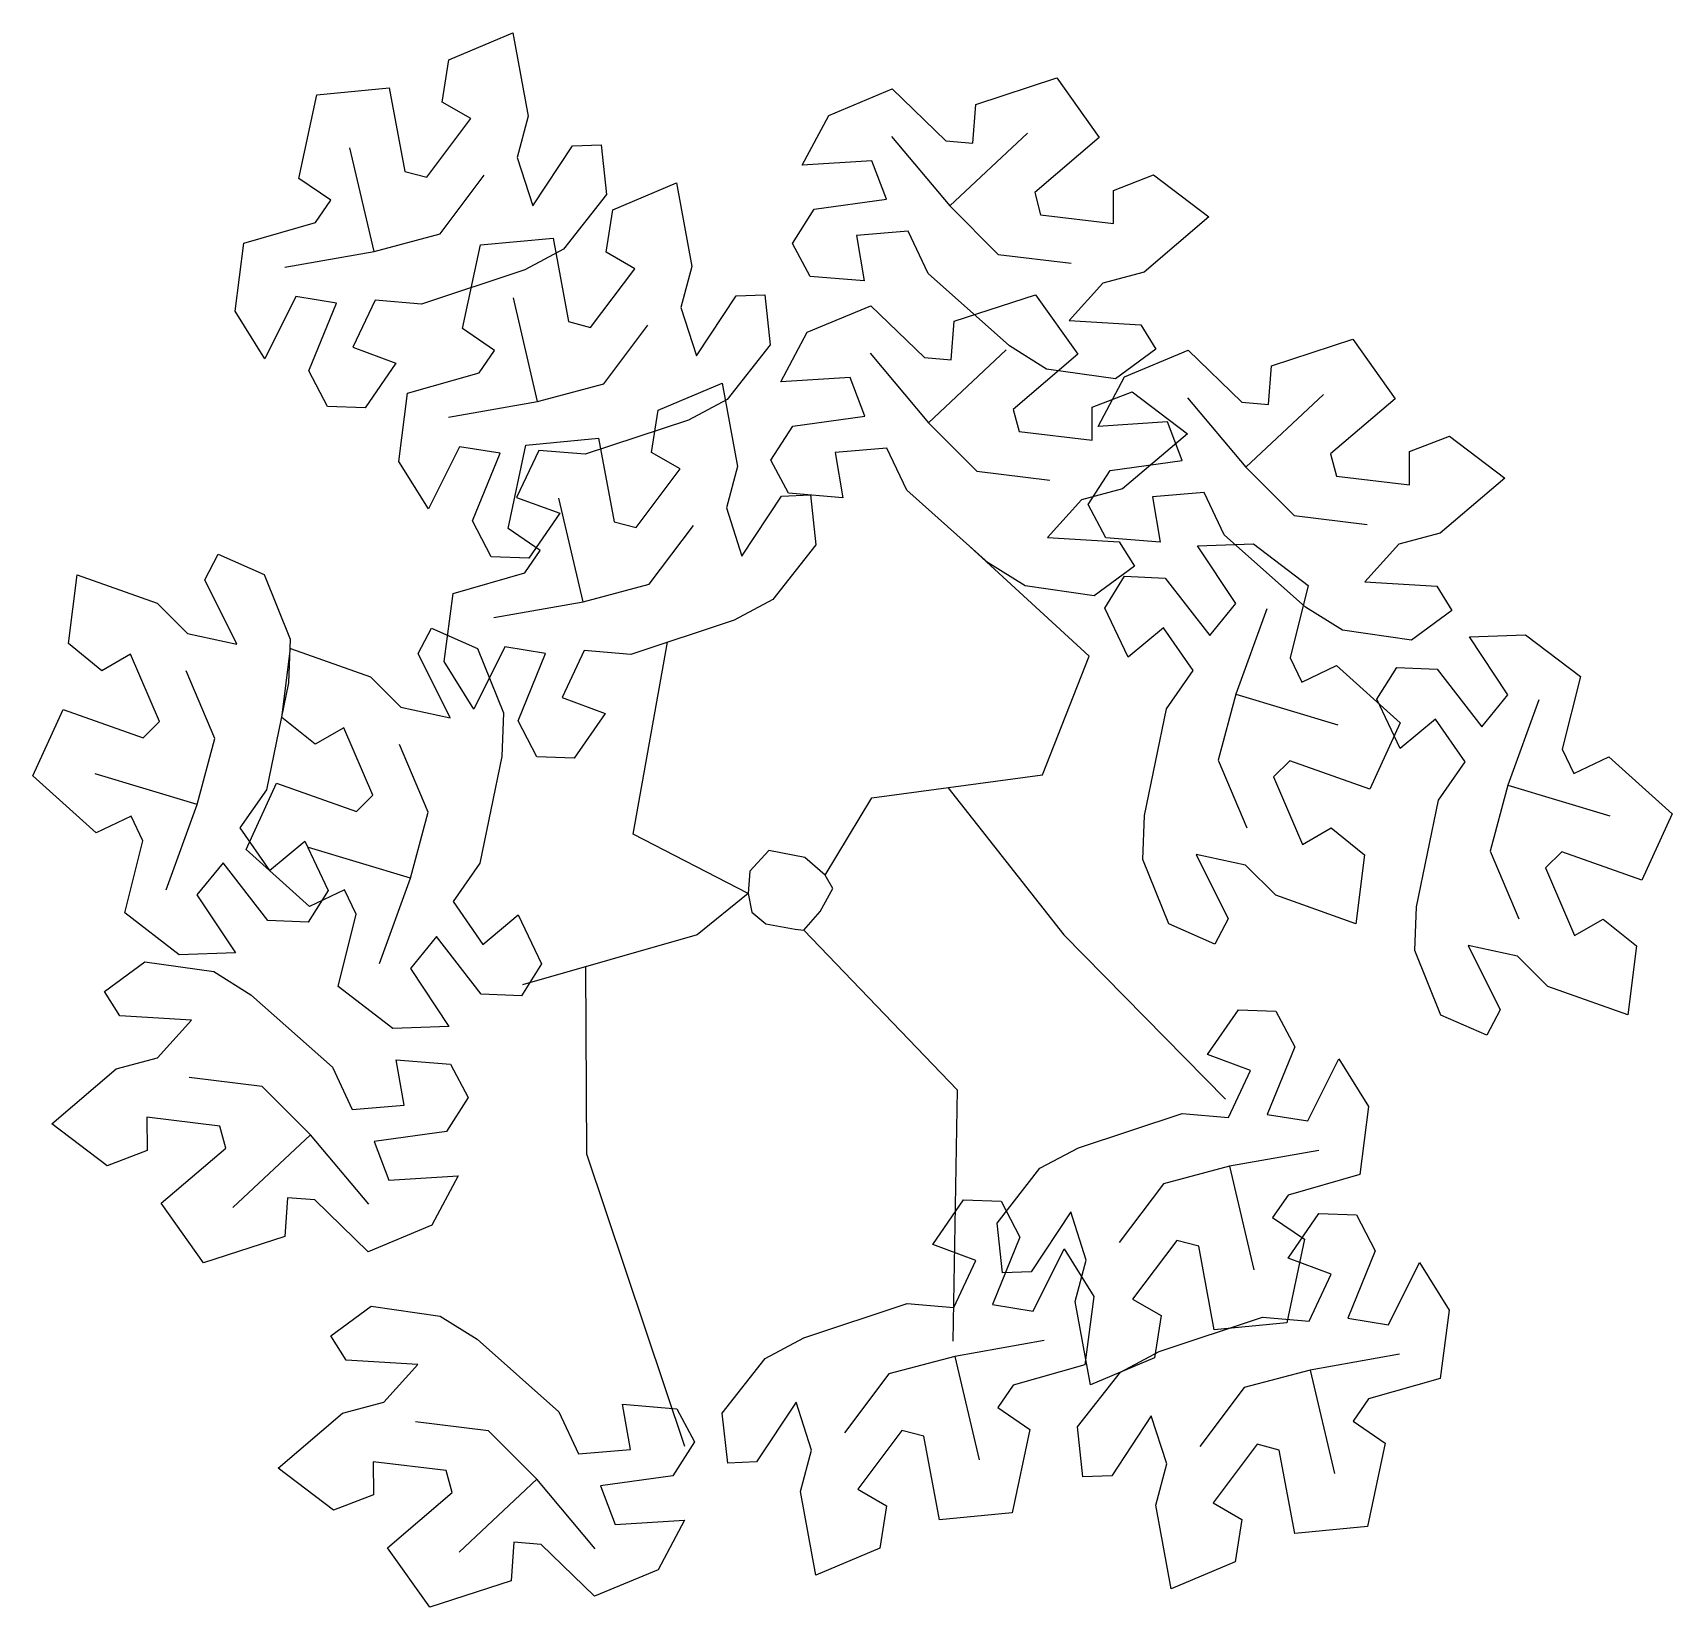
# Model space of a CAD drawing. Extents: x 369.78 to 371.11, y 87.15 to 88.42.
import ezdxf

# ---------------------------------------------------------------- set-up
doc = ezdxf.new("R2010")
doc.units = 0
doc.header["$LTSCALE"] = 0.5
doc.layers.get('0').update_dxf_attribs({"linetype": 'CONTINUOUS'})

msp = doc.modelspace()

# ---------------------------------------------------------------- linework, layer by layer
for p, q in [((370.1203, 88.4002), (370.1721, 88.422)), ((370.1721, 88.422), (370.1845, 88.3544)), ((370.1149, 88.3659), (370.1203, 88.4002)), ((370.5467, 88.364), (370.6124, 88.3854)), ((370.6124, 88.3854), (370.6467, 88.3372)), ((369.9988, 88.3041), (370.0132, 88.3718)), ((370.0132, 88.3718), (370.072, 88.3774)), ((370.072, 88.3774), (370.0846, 88.3098)), ((370.4277, 88.3551), (370.4791, 88.3765)), ((370.4791, 88.3765), (370.5224, 88.3345)), ((370.1381, 88.3525), (370.1149, 88.3659)), ((370.5443, 88.3327), (370.5467, 88.364)), ((370.5467, 88.364), (370.5467, 88.364)), ((370.1024, 88.305), (370.1381, 88.3525)), ((370.1845, 88.3544), (370.1756, 88.321)), ((370.4063, 88.3149), (370.4277, 88.3551)), ((370.1881, 88.282), (370.2202, 88.3305)), ((370.2202, 88.3305), (370.2434, 88.3314)), ((370.2434, 88.3314), (370.2479, 88.291)), ((370.4786, 88.3381), (370.5258, 88.2818)), ((370.5224, 88.3345), (370.5443, 88.3327)), ((370.5258, 88.2818), (370.5886, 88.3407)), ((370.6467, 88.3372), (370.5944, 88.2926)), ((370.0596, 88.245), (370.04, 88.3288)), ((370.1756, 88.321), (370.1881, 88.282)), ((370.4625, 88.3184), (370.4063, 88.3149)), ((370.4744, 88.2872), (370.4625, 88.3184)), ((370.0247, 88.2864), (369.9988, 88.3041)), ((369.9988, 88.3041), (369.9988, 88.3041)), ((370.0846, 88.3098), (370.1024, 88.305)), ((370.1131, 88.2592), (370.1488, 88.3068)), ((370.6582, 88.2944), (370.6906, 88.3069)), ((370.6906, 88.3069), (370.7353, 88.2729)), ((370.2479, 88.291), (370.2131, 88.2467)), ((370.2528, 88.2786), (370.3045, 88.3004)), ((370.3045, 88.3004), (370.317, 88.2328)), ((370.5944, 88.2926), (370.5992, 88.2747)), ((370.6582, 88.2676), (370.6582, 88.2944)), ((370.0123, 88.2684), (370.0247, 88.2864)), ((370.2474, 88.2443), (370.2528, 88.2786)), ((370.3983, 88.2515), (370.4159, 88.2792)), ((370.4159, 88.2792), (370.4744, 88.2872)), ((370.4159, 88.2792), (370.4159, 88.2792)), ((370.5258, 88.2818), (370.5649, 88.2426)), ((369.9542, 88.2518), (370.0123, 88.2684)), ((370.5992, 88.2747), (370.6582, 88.2676)), ((370.7353, 88.2729), (370.683, 88.2283)), ((369.9471, 88.1966), (369.9542, 88.2518)), ((370.0596, 88.245), (370.1131, 88.2592)), ((370.1457, 88.2502), (370.2045, 88.2558)), ((370.2045, 88.2558), (370.217, 88.1882)), ((370.4126, 88.2247), (370.3983, 88.2515)), ((370.4921, 88.2613), (370.4501, 88.2578)), ((370.4501, 88.2578), (370.4564, 88.2212)), ((370.5081, 88.2272), (370.4921, 88.2613)), ((369.9873, 88.2322), (370.0596, 88.245)), ((370.1313, 88.1826), (370.1457, 88.2502)), ((370.2131, 88.2467), (370.1818, 88.2301)), ((370.2706, 88.231), (370.2474, 88.2443)), ((370.5649, 88.2426), (370.624, 88.2354)), ((370.1818, 88.2301), (370.0981, 88.2023)), ((370.2349, 88.1834), (370.2706, 88.231)), ((370.317, 88.2328), (370.3081, 88.1995)), ((370.4564, 88.2212), (370.4126, 88.2247)), ((370.5741, 88.1685), (370.5081, 88.2272)), ((370.683, 88.2283), (370.6497, 88.2194)), ((370.6497, 88.2194), (370.6222, 88.189)), ((369.9962, 88.2084), (369.9712, 88.158)), ((370.0292, 88.2031), (369.9962, 88.2084)), ((370.0069, 88.1484), (370.0292, 88.2031)), ((370.0605, 88.2055), (370.0425, 88.1674)), ((370.0981, 88.2023), (370.0605, 88.2055)), ((370.192, 88.1234), (370.1724, 88.2073)), ((370.3081, 88.1995), (370.3206, 88.1604)), ((370.3206, 88.1604), (370.3527, 88.209)), ((370.3527, 88.209), (370.3759, 88.2099)), ((370.3759, 88.2099), (370.3804, 88.1694)), ((370.4103, 88.1795), (370.4617, 88.2009)), ((370.4617, 88.2009), (370.5051, 88.159)), ((370.5293, 88.1885), (370.595, 88.2099)), ((370.595, 88.2099), (370.6293, 88.1617)), ((369.9712, 88.158), (369.9471, 88.1966)), ((370.217, 88.1882), (370.2349, 88.1834)), ((370.2456, 88.1377), (370.2813, 88.1852)), ((370.5269, 88.1572), (370.5293, 88.1885)), ((370.5293, 88.1885), (370.5293, 88.1885)), ((370.6222, 88.189), (370.6802, 88.1855)), ((370.6802, 88.1855), (370.6926, 88.1658)), ((370.1572, 88.1649), (370.1313, 88.1826)), ((370.1313, 88.1826), (370.1313, 88.1826)), ((370.3889, 88.1394), (370.4103, 88.1795)), ((370.7862, 88.1525), (370.8519, 88.1739)), ((370.8519, 88.1739), (370.8862, 88.1258)), ((370.0425, 88.1674), (370.0774, 88.1545)), ((370.1447, 88.1468), (370.1572, 88.1649)), ((370.3804, 88.1694), (370.3456, 88.1252)), ((370.4613, 88.1625), (370.5084, 88.1063)), ((370.5051, 88.159), (370.5269, 88.1572)), ((370.5084, 88.1063), (370.5713, 88.1652)), ((370.6041, 88.1497), (370.5741, 88.1685)), ((370.6293, 88.1617), (370.577, 88.117)), ((370.6926, 88.1658), (370.6598, 88.1418)), ((370.6672, 88.1436), (370.7186, 88.165)), ((370.7186, 88.165), (370.762, 88.123)), ((370.022, 88.1194), (370.0069, 88.1484)), ((370.0069, 88.1484), (370.0069, 88.1484)), ((370.0774, 88.1545), (370.0524, 88.1184)), ((370.0867, 88.1302), (370.1447, 88.1468)), ((370.6598, 88.1418), (370.6041, 88.1497)), ((370.7838, 88.1212), (370.7862, 88.1525)), ((370.7862, 88.1525), (370.7862, 88.1525)), ((370.192, 88.1234), (370.2456, 88.1377)), ((370.2896, 88.1166), (370.3414, 88.1384)), ((370.3414, 88.1384), (370.3538, 88.0708)), ((370.4451, 88.1429), (370.3889, 88.1394)), ((370.457, 88.1117), (370.4451, 88.1429)), ((370.6408, 88.1189), (370.6732, 88.1313)), ((370.6458, 88.1034), (370.6672, 88.1436)), ((370.6732, 88.1313), (370.718, 88.0974)), ((370.0524, 88.1184), (370.022, 88.1194)), ((370.0796, 88.075), (370.0867, 88.1302)), ((370.1198, 88.1107), (370.192, 88.1234)), ((370.3456, 88.1252), (370.3143, 88.1085)), ((370.6409, 88.0921), (370.6408, 88.1189)), ((370.7182, 88.1266), (370.7653, 88.0704)), ((370.762, 88.123), (370.7838, 88.1212)), ((370.7653, 88.0704), (370.8282, 88.1293)), ((370.8862, 88.1258), (370.8339, 88.0811)), ((370.3143, 88.1085), (370.2306, 88.0808)), ((370.2842, 88.0823), (370.2896, 88.1166)), ((370.3985, 88.1036), (370.457, 88.1117)), ((370.5084, 88.1063), (370.5476, 88.0671)), ((370.577, 88.117), (370.5818, 88.0992)), ((370.702, 88.107), (370.6458, 88.1034)), ((370.7139, 88.0757), (370.702, 88.107)), ((370.1825, 88.0882), (370.2413, 88.0938)), ((370.2413, 88.0938), (370.2539, 88.0262)), ((370.3809, 88.076), (370.3985, 88.1036)), ((370.3985, 88.1036), (370.3985, 88.1036)), ((370.5818, 88.0992), (370.6409, 88.0921)), ((370.718, 88.0974), (370.6656, 88.0528)), ((370.8977, 88.0829), (370.9301, 88.0954)), ((370.9301, 88.0954), (370.9749, 88.0614)), ((370.1287, 88.0869), (370.1037, 88.0365)), ((370.1617, 88.0816), (370.1287, 88.0869)), ((370.1394, 88.0269), (370.1617, 88.0816)), ((370.1681, 88.0206), (370.1825, 88.0882)), ((370.193, 88.0839), (370.175, 88.0459)), ((370.2306, 88.0808), (370.193, 88.0839)), ((370.3074, 88.069), (370.2842, 88.0823)), ((370.4747, 88.0858), (370.4328, 88.0822)), ((370.4328, 88.0822), (370.439, 88.0456)), ((370.4908, 88.0516), (370.4747, 88.0858)), ((370.8339, 88.0811), (370.8387, 88.0632)), ((370.8978, 88.0561), (370.8977, 88.0829)), ((370.1037, 88.0365), (370.0796, 88.075)), ((370.2717, 88.0214), (370.3074, 88.069)), ((370.3538, 88.0708), (370.3449, 88.0375)), ((370.3952, 88.0492), (370.3809, 88.076)), ((370.5476, 88.0671), (370.6066, 88.0599)), ((370.6378, 88.04), (370.6554, 88.0677)), ((370.6554, 88.0677), (370.7139, 88.0757)), ((370.6554, 88.0677), (370.6554, 88.0677)), ((370.7653, 88.0704), (370.8045, 88.0311)), ((370.5567, 87.9929), (370.4908, 88.0516)), ((370.6656, 88.0528), (370.6323, 88.0439)), ((370.8387, 88.0632), (370.8978, 88.0561)), ((370.9749, 88.0614), (370.9226, 88.0168)), ((370.175, 88.0459), (370.2099, 88.033)), ((370.2289, 87.9614), (370.2093, 88.0453)), ((370.3574, 87.9984), (370.3895, 88.047)), ((370.3895, 88.047), (370.4128, 88.0479)), ((370.439, 88.0456), (370.3952, 88.0492)), ((370.4128, 88.0479), (370.4172, 88.0074)), ((370.6323, 88.0439), (370.6048, 88.0135)), ((370.6521, 88.0132), (370.6378, 88.04)), ((370.7316, 88.0498), (370.6897, 88.0463)), ((370.6897, 88.0463), (370.6959, 88.0097)), ((370.7477, 88.0157), (370.7316, 88.0498)), ((370.1545, 87.9978), (370.1394, 88.0269)), ((370.1394, 88.0269), (370.1394, 88.0269)), ((370.2099, 88.033), (370.1849, 87.9968)), ((370.2539, 88.0262), (370.2717, 88.0214)), ((370.3449, 88.0375), (370.3574, 87.9984)), ((370.8045, 88.0311), (370.8635, 88.0239)), ((370.1941, 88.0029), (370.1681, 88.0206)), ((370.1681, 88.0206), (370.1681, 88.0206)), ((370.2824, 87.9757), (370.3182, 88.0232)), ((370.6048, 88.0135), (370.6629, 88.01)), ((370.6959, 88.0097), (370.6521, 88.0132)), ((370.8136, 87.957), (370.7477, 88.0157)), ((370.9226, 88.0168), (370.8892, 88.0079)), ((369.9226, 87.9792), (369.9334, 87.9998)), ((369.9334, 87.9998), (369.9707, 87.9834)), ((370.1816, 87.9848), (370.1941, 88.0029)), ((370.4172, 88.0074), (370.3824, 87.9631)), ((370.6386, 87.9174), (370.542, 88.0061)), ((370.6629, 88.01), (370.6753, 87.9903)), ((370.7261, 88.0068), (370.7716, 88.0083)), ((370.7573, 87.9599), (370.7261, 88.0068)), ((370.7716, 88.0083), (370.8158, 87.9745)), ((370.8892, 88.0079), (370.8617, 87.9775)), ((370.1236, 87.9682), (370.1816, 87.9848)), ((370.1849, 87.9968), (370.1545, 87.9978)), ((370.5867, 87.9742), (370.5567, 87.9929)), ((370.6753, 87.9903), (370.6425, 87.9662)), ((369.8123, 87.9275), (369.8193, 87.9832)), ((369.8193, 87.9832), (369.8841, 87.9602)), ((369.9486, 87.9271), (369.9226, 87.9792)), ((369.9707, 87.9834), (369.9916, 87.9311)), ((370.2289, 87.9614), (370.2824, 87.9757)), ((370.6425, 87.9662), (370.5867, 87.9742)), ((370.6512, 87.9562), (370.6672, 87.982)), ((370.6672, 87.982), (370.7, 87.9806)), ((370.7, 87.9806), (370.7, 87.9806)), ((370.7, 87.9806), (370.7362, 87.934)), ((370.8158, 87.9745), (370.8012, 87.916)), ((370.8617, 87.9775), (370.9198, 87.974)), ((370.9198, 87.974), (370.9322, 87.9543)), ((369.8841, 87.9602), (369.9085, 87.9358)), ((370.1164, 87.913), (370.1236, 87.9682)), ((370.1566, 87.9486), (370.2289, 87.9614)), ((370.3824, 87.9631), (370.3512, 87.9465)), ((370.7362, 87.934), (370.7573, 87.9599)), ((370.3512, 87.9465), (370.2674, 87.9187)), ((370.67, 87.9165), (370.6512, 87.9562)), ((370.7823, 87.9557), (370.7573, 87.8867)), ((370.8436, 87.9383), (370.8136, 87.957)), ((370.9322, 87.9543), (370.8994, 87.9303)), ((369.9085, 87.9358), (369.9486, 87.9271)), ((370.0953, 87.9195), (370.1062, 87.9401)), ((370.1062, 87.9401), (370.1434, 87.9237)), ((370.6986, 87.9403), (370.67, 87.9165)), ((370.7226, 87.9057), (370.6986, 87.9403)), ((370.8994, 87.9303), (370.8436, 87.9383)), ((370.9464, 87.933), (370.9918, 87.9346)), ((370.9775, 87.8861), (370.9464, 87.933)), ((370.9918, 87.9346), (371.0361, 87.9008)), ((369.8393, 87.9056), (369.8123, 87.9275)), ((369.8625, 87.9191), (369.8393, 87.9056)), ((369.8859, 87.8644), (369.8625, 87.9191)), ((369.9851, 87.8678), (369.9921, 87.9236)), ((369.9916, 87.9311), (369.9904, 87.8957)), ((369.9921, 87.9236), (370.0568, 87.9006)), ((370.1213, 87.8675), (370.0953, 87.9195)), ((370.1655, 87.9249), (370.1405, 87.8744)), ((370.1434, 87.9237), (370.1644, 87.8715)), ((370.1985, 87.9195), (370.1655, 87.9249)), ((370.1762, 87.8649), (370.1985, 87.9195)), ((370.2298, 87.9219), (370.2119, 87.8838)), ((370.2674, 87.9187), (370.2298, 87.9219)), ((370.2695, 87.7733), (370.2971, 87.9286)), ((369.9308, 87.8508), (369.9075, 87.9055)), ((370.1405, 87.8744), (370.1164, 87.913)), ((370.6006, 87.8213), (370.6386, 87.9174)), ((370.7011, 87.8747), (370.7226, 87.9057)), ((370.8012, 87.916), (370.8106, 87.8962)), ((370.8106, 87.8962), (370.8388, 87.9098)), ((370.8388, 87.9098), (370.8388, 87.9098)), ((370.8388, 87.9098), (370.8902, 87.8635)), ((370.8714, 87.8825), (370.8875, 87.9083)), ((370.8875, 87.9083), (370.9202, 87.9068)), ((370.9202, 87.9068), (370.9202, 87.9068)), ((370.9202, 87.9068), (370.9564, 87.8602)), ((369.9904, 87.8957), (369.9726, 87.8093)), ((370.0568, 87.9006), (370.0812, 87.8761)), ((371.0361, 87.9008), (371.0214, 87.8422)), ((370.2119, 87.8838), (370.2467, 87.871)), ((370.7573, 87.8867), (370.7428, 87.8332)), ((370.7573, 87.8867), (370.8397, 87.8618)), ((370.8902, 87.8427), (370.8714, 87.8825)), ((370.9564, 87.8602), (370.9775, 87.8861)), ((371.0026, 87.8819), (370.9775, 87.813)), ((369.7834, 87.8205), (369.808, 87.8743)), ((369.808, 87.8743), (369.8728, 87.8513)), ((370.012, 87.846), (369.9851, 87.8678)), ((370.0812, 87.8761), (370.1213, 87.8675)), ((370.1644, 87.8715), (370.1631, 87.8361)), ((370.2467, 87.871), (370.2217, 87.8348)), ((370.6832, 87.7883), (370.7011, 87.8747)), ((370.9188, 87.8665), (370.8902, 87.8427)), ((370.9428, 87.8319), (370.9188, 87.8665)), ((369.8728, 87.8513), (369.8859, 87.8644)), ((370.0352, 87.8594), (370.012, 87.846)), ((370.0586, 87.8048), (370.0352, 87.8594)), ((370.1914, 87.8358), (370.1762, 87.8649)), ((370.1762, 87.8649), (370.1762, 87.8649)), ((370.8902, 87.8635), (370.8657, 87.8097)), ((369.9164, 87.7973), (369.9308, 87.8508)), ((370.1035, 87.7911), (370.0802, 87.8459)), ((371.0214, 87.8422), (371.0308, 87.8224)), ((370.1631, 87.8361), (370.1453, 87.7497)), ((370.2217, 87.8348), (370.1914, 87.8358)), ((370.7428, 87.8332), (370.7662, 87.7785)), ((370.8009, 87.8327), (370.7878, 87.8196)), ((370.8657, 87.8097), (370.8009, 87.8327)), ((370.9213, 87.8009), (370.9428, 87.8319)), ((371.0308, 87.8224), (371.0591, 87.836)), ((371.0591, 87.836), (371.0591, 87.836)), ((371.0591, 87.836), (371.1105, 87.7898)), ((369.8348, 87.7743), (369.7834, 87.8205)), ((369.9164, 87.7973), (369.834, 87.8222)), ((369.9561, 87.7609), (369.9807, 87.8146)), ((369.9807, 87.8146), (370.0455, 87.7917)), ((370.4626, 87.8028), (370.6006, 87.8213)), ((370.7878, 87.8196), (370.8111, 87.7649)), ((370.9775, 87.813), (370.9631, 87.7595)), ((370.9775, 87.813), (371.0599, 87.788)), ((369.9726, 87.8093), (369.951, 87.7783)), ((370.0455, 87.7917), (370.0586, 87.8048)), ((370.4247, 87.74), (370.4626, 87.8028)), ((370.5241, 87.811), (370.6179, 87.6919)), ((370.9034, 87.7145), (370.9213, 87.8009)), ((369.8631, 87.7879), (369.8348, 87.7743)), ((369.8725, 87.768), (369.8631, 87.7879)), ((369.8913, 87.7283), (369.9164, 87.7973)), ((370.0891, 87.7376), (370.1035, 87.7911)), ((370.682, 87.7529), (370.6832, 87.7883)), ((371.1105, 87.7898), (371.0859, 87.736)), ((369.8348, 87.7743), (369.8348, 87.7743)), ((369.951, 87.7783), (369.9751, 87.7438)), ((370.3626, 87.7252), (370.2695, 87.7733)), ((370.8111, 87.7649), (370.8343, 87.7784)), ((370.8343, 87.7784), (370.8613, 87.7565)), ((369.8578, 87.7095), (369.8725, 87.768)), ((370.0075, 87.7146), (369.9561, 87.7609)), ((369.9751, 87.7438), (370.0036, 87.7675)), ((370.0036, 87.7675), (370.0225, 87.7278)), ((370.0891, 87.7376), (370.0067, 87.7626)), ((370.3791, 87.76), (370.3639, 87.7432)), ((370.4084, 87.7544), (370.3791, 87.76)), ((370.9631, 87.7595), (370.9864, 87.7047)), ((369.9374, 87.7501), (369.9163, 87.7241)), ((369.9737, 87.7034), (369.9374, 87.7501)), ((370.1453, 87.7497), (370.1238, 87.7187)), ((370.4248, 87.7401), (370.4084, 87.7544)), ((370.7029, 87.7006), (370.682, 87.7529)), ((370.7651, 87.7482), (370.725, 87.7569)), ((370.725, 87.7569), (370.751, 87.7048)), ((370.7895, 87.7238), (370.7651, 87.7482)), ((370.8613, 87.7565), (370.8543, 87.7008)), ((371.0211, 87.7589), (371.008, 87.7459)), ((371.0859, 87.736), (371.0211, 87.7589)), ((370.064, 87.6687), (370.0891, 87.7376)), ((370.3639, 87.7432), (370.3626, 87.7252)), ((370.4309, 87.7294), (370.4248, 87.7401)), ((371.008, 87.7459), (371.0314, 87.6912)), ((369.9163, 87.7241), (369.9475, 87.6773)), ((370.0225, 87.7278), (370.0064, 87.702)), ((370.0358, 87.7282), (370.0075, 87.7146)), ((370.0452, 87.7084), (370.0358, 87.7282)), ((370.3626, 87.7252), (370.3212, 87.6919)), ((370.3626, 87.7252), (370.3654, 87.7101)), ((370.4207, 87.7107), (370.4309, 87.7294)), ((370.8543, 87.7008), (370.7895, 87.7238)), ((369.902, 87.6757), (369.8578, 87.7095)), ((370.0075, 87.7146), (370.0075, 87.7146)), ((370.0305, 87.6499), (370.0452, 87.7084)), ((370.1238, 87.7187), (370.1478, 87.6841)), ((370.1478, 87.6841), (370.1763, 87.7079)), ((370.1763, 87.7079), (370.1952, 87.6682)), ((370.3654, 87.7101), (370.3767, 87.7008)), ((370.4075, 87.6956), (370.4207, 87.7107)), ((370.9022, 87.6791), (370.9034, 87.7145)), ((370.0064, 87.702), (369.9737, 87.7034)), ((369.9737, 87.7034), (369.9737, 87.7034)), ((370.3767, 87.7008), (370.4004, 87.6963)), ((370.4004, 87.6963), (370.4075, 87.6956)), ((370.4075, 87.6956), (370.5316, 87.5663)), ((370.7402, 87.6843), (370.7029, 87.7006)), ((370.751, 87.7048), (370.7402, 87.6843)), ((371.0314, 87.6912), (371.0545, 87.7046)), ((371.0545, 87.7046), (371.0815, 87.6828)), ((370.1102, 87.6904), (370.0891, 87.6645)), ((370.1464, 87.6438), (370.1102, 87.6904)), ((370.3212, 87.6919), (370.1798, 87.6513)), ((370.6179, 87.6919), (370.7489, 87.5589)), ((370.9853, 87.6745), (370.9453, 87.6831)), ((370.9453, 87.6831), (370.9713, 87.6311)), ((371.0815, 87.6828), (371.0745, 87.6271)), ((369.8414, 87.6459), (369.8742, 87.67)), ((369.8742, 87.67), (369.93, 87.662)), ((369.9475, 87.6773), (369.902, 87.6757)), ((370.1952, 87.6682), (370.1791, 87.6424)), ((370.9232, 87.6269), (370.9022, 87.6791)), ((371.0097, 87.6501), (370.9853, 87.6745)), ((369.93, 87.662), (369.96, 87.6432)), ((370.0891, 87.6645), (370.1202, 87.6176)), ((370.2307, 87.6659), (370.2315, 87.5145)), ((369.8538, 87.6262), (369.8414, 87.6459)), ((369.96, 87.6432), (370.0259, 87.5846)), ((370.0748, 87.6161), (370.0305, 87.6499)), ((370.1791, 87.6424), (370.1464, 87.6438)), ((370.1464, 87.6438), (370.1464, 87.6438)), ((371.0745, 87.6271), (371.0097, 87.6501)), ((370.7344, 87.595), (370.7594, 87.6311)), ((370.7594, 87.6311), (370.7897, 87.6301)), ((370.7897, 87.6301), (370.8049, 87.6011)), ((370.9604, 87.6105), (370.9232, 87.6269)), ((370.9713, 87.6311), (370.9604, 87.6105)), ((369.9119, 87.6227), (369.8538, 87.6262)), ((369.8844, 87.5923), (369.9119, 87.6227)), ((370.1202, 87.6176), (370.0748, 87.6161)), ((370.8049, 87.6011), (370.7826, 87.5464)), ((370.8049, 87.6011), (370.8049, 87.6011)), ((369.851, 87.5834), (369.8844, 87.5923)), ((370.0839, 87.5539), (370.0776, 87.5905)), ((370.0776, 87.5905), (370.1214, 87.587)), ((370.1214, 87.587), (370.1358, 87.5602)), ((370.7692, 87.5821), (370.7344, 87.595)), ((370.8156, 87.5411), (370.8406, 87.5915)), ((370.8406, 87.5915), (370.8647, 87.5529)), ((369.7987, 87.5388), (369.851, 87.5834)), ((369.9691, 87.5691), (369.9101, 87.5763)), ((370.0259, 87.5846), (370.042, 87.5504)), ((370.7513, 87.544), (370.7692, 87.5821)), ((370.0082, 87.5299), (369.9691, 87.5691)), ((370.1358, 87.5602), (370.1182, 87.5325)), ((370.5316, 87.5663), (370.5282, 87.363)), ((370.042, 87.5504), (370.0839, 87.5539)), ((370.6299, 87.5194), (370.7137, 87.5472)), ((370.7137, 87.5472), (370.7513, 87.544)), ((370.8647, 87.5529), (370.8575, 87.4977)), ((369.8435, 87.5049), (369.7987, 87.5388)), ((369.9348, 87.537), (369.8758, 87.5441)), ((369.8758, 87.5441), (369.8759, 87.5173)), ((369.9396, 87.5191), (369.9348, 87.537)), ((370.7826, 87.5464), (370.8156, 87.5411)), ((370.0082, 87.5299), (369.9454, 87.471)), ((370.0554, 87.4737), (370.0082, 87.5299)), ((370.1182, 87.5325), (370.0597, 87.5245)), ((370.0597, 87.5245), (370.0716, 87.4933)), ((370.1182, 87.5325), (370.1182, 87.5325)), ((369.8759, 87.5173), (369.8435, 87.5049)), ((369.8873, 87.4745), (369.9396, 87.5191)), ((370.2315, 87.5145), (370.3109, 87.2779)), ((370.5987, 87.5028), (370.6299, 87.5194)), ((370.8245, 87.5173), (370.7522, 87.5045)), ((370.0716, 87.4933), (370.1277, 87.4968)), ((370.1277, 87.4968), (370.1064, 87.4567)), ((370.5639, 87.4585), (370.5987, 87.5028)), ((370.7522, 87.5045), (370.6987, 87.4903)), ((370.7522, 87.5045), (370.7718, 87.4207)), ((370.8575, 87.4977), (370.7995, 87.4811)), ((370.6987, 87.4903), (370.6629, 87.4427)), ((370.7995, 87.4811), (370.787, 87.4631)), ((369.9216, 87.4263), (369.8873, 87.4745)), ((369.9897, 87.479), (369.9874, 87.4477)), ((370.0116, 87.4772), (369.9897, 87.479)), ((370.055, 87.4353), (370.0116, 87.4772)), ((370.512, 87.4411), (370.5369, 87.4772)), ((370.5369, 87.4772), (370.5673, 87.4762)), ((370.5673, 87.4762), (370.5825, 87.4472)), ((370.6237, 87.4675), (370.5916, 87.419)), ((370.6362, 87.4285), (370.6237, 87.4675)), ((370.1064, 87.4567), (370.055, 87.4353)), ((370.5683, 87.4181), (370.5639, 87.4585)), ((370.787, 87.4631), (370.8129, 87.4454)), ((370.7996, 87.43), (370.8245, 87.4661)), ((370.8245, 87.4661), (370.8549, 87.4651)), ((370.8549, 87.4651), (370.8701, 87.4361)), ((369.9874, 87.4477), (369.9216, 87.4263)), ((369.9874, 87.4477), (369.9874, 87.4477)), ((370.5468, 87.4282), (370.512, 87.4411)), ((370.5825, 87.4472), (370.5602, 87.3925)), ((370.5825, 87.4472), (370.5825, 87.4472)), ((370.7094, 87.4445), (370.6737, 87.397)), ((370.7272, 87.4398), (370.7094, 87.4445)), ((370.8129, 87.4454), (370.7986, 87.3778)), ((370.8129, 87.4454), (370.8129, 87.4454)), ((370.5289, 87.3901), (370.5468, 87.4282)), ((370.5932, 87.3872), (370.6182, 87.4376)), ((370.6182, 87.4376), (370.6423, 87.399)), ((370.6273, 87.3951), (370.6362, 87.4285)), ((370.7397, 87.3721), (370.7272, 87.4398)), ((370.8344, 87.4171), (370.7996, 87.43)), ((370.8701, 87.4361), (370.8478, 87.3814)), ((370.8701, 87.4361), (370.8701, 87.4361)), ((370.5916, 87.419), (370.5683, 87.4181)), ((370.8165, 87.379), (370.8344, 87.4171)), ((370.8808, 87.3761), (370.9058, 87.4265)), ((370.9058, 87.4265), (370.9299, 87.3879)), ((370.0246, 87.3671), (370.0574, 87.3912)), ((370.0574, 87.3912), (370.1132, 87.3832)), ((370.4075, 87.3655), (370.4913, 87.3933)), ((370.4913, 87.3933), (370.5289, 87.3901)), ((370.5602, 87.3925), (370.5932, 87.3872)), ((370.6397, 87.3275), (370.6273, 87.3951)), ((370.6423, 87.399), (370.6351, 87.3438)), ((370.6737, 87.397), (370.6969, 87.3836)), ((370.9299, 87.3879), (370.9227, 87.3327)), ((370.1132, 87.3832), (370.1432, 87.3644)), ((370.6969, 87.3836), (370.6915, 87.3493)), ((370.6951, 87.3544), (370.7789, 87.3822)), ((370.7986, 87.3778), (370.7397, 87.3721)), ((370.7789, 87.3822), (370.8165, 87.379)), ((370.8478, 87.3814), (370.8808, 87.3761)), ((370.037, 87.3474), (370.0246, 87.3671)), ((370.1432, 87.3644), (370.2091, 87.3058)), ((370.3763, 87.3489), (370.4075, 87.3655)), ((370.6021, 87.3634), (370.5298, 87.3506)), ((370.3415, 87.3046), (370.3763, 87.3489)), ((370.5298, 87.3506), (370.4763, 87.3364)), ((370.5298, 87.3506), (370.5494, 87.2668)), ((370.6915, 87.3493), (370.6397, 87.3275)), ((370.6639, 87.3378), (370.6951, 87.3544)), ((370.8897, 87.3523), (370.8174, 87.3395)), ((370.0951, 87.3439), (370.037, 87.3474)), ((370.0676, 87.3135), (370.0951, 87.3439)), ((370.4763, 87.3364), (370.4405, 87.2888)), ((370.6351, 87.3438), (370.5771, 87.3272)), ((370.6291, 87.2935), (370.6639, 87.3378)), ((370.8174, 87.3395), (370.7639, 87.3253)), ((370.8174, 87.3395), (370.837, 87.2557)), ((370.5771, 87.3272), (370.5646, 87.3092)), ((370.7639, 87.3253), (370.7281, 87.2777)), ((370.9227, 87.3327), (370.8647, 87.3161)), ((370.0342, 87.3046), (370.0676, 87.3135)), ((370.2671, 87.2751), (370.2608, 87.3118)), ((370.2608, 87.3118), (370.3046, 87.3082)), ((370.3046, 87.3082), (370.319, 87.2814)), ((370.4012, 87.3136), (370.3692, 87.2651)), ((370.4138, 87.2746), (370.4012, 87.3136)), ((370.5646, 87.3092), (370.5905, 87.2915)), ((370.8647, 87.3161), (370.8522, 87.2981)), ((369.9819, 87.26), (370.0342, 87.3046)), ((370.1523, 87.2903), (370.0933, 87.2975)), ((370.2091, 87.3058), (370.2252, 87.2716)), ((370.3459, 87.2642), (370.3415, 87.3046)), ((370.6888, 87.3025), (370.6568, 87.254)), ((370.7014, 87.2635), (370.6888, 87.3025)), ((370.8522, 87.2981), (370.8781, 87.2804)), ((370.1914, 87.2511), (370.1523, 87.2903)), ((370.4869, 87.2906), (370.4513, 87.2431)), ((370.5048, 87.2859), (370.4869, 87.2906)), ((370.5173, 87.2182), (370.5048, 87.2859)), ((370.5905, 87.2915), (370.5762, 87.2239)), ((370.5905, 87.2915), (370.5905, 87.2915)), ((370.6335, 87.2531), (370.6291, 87.2935)), ((370.2252, 87.2716), (370.2671, 87.2751)), ((370.319, 87.2814), (370.3014, 87.2538)), ((370.4049, 87.2412), (370.4138, 87.2746)), ((370.7745, 87.2795), (370.7389, 87.232)), ((370.7924, 87.2747), (370.7745, 87.2795)), ((370.8049, 87.2071), (370.7924, 87.2747)), ((370.8781, 87.2804), (370.8638, 87.2128)), ((370.8781, 87.2804), (370.8781, 87.2804)), ((370.0267, 87.2261), (369.9819, 87.26)), ((370.118, 87.2582), (370.059, 87.2653)), ((370.059, 87.2653), (370.0591, 87.2385)), ((370.1228, 87.2403), (370.118, 87.2582)), ((370.3692, 87.2651), (370.3459, 87.2642)), ((370.6924, 87.2301), (370.7014, 87.2635)), ((370.1914, 87.2511), (370.1286, 87.1922)), ((370.2386, 87.1949), (370.1914, 87.2511)), ((370.3014, 87.2538), (370.2429, 87.2457)), ((370.2429, 87.2457), (370.2548, 87.2145)), ((370.3014, 87.2538), (370.3014, 87.2538)), ((370.4513, 87.2431), (370.4745, 87.2297)), ((370.6568, 87.254), (370.6335, 87.2531)), ((370.0591, 87.2385), (370.0267, 87.2261)), ((370.0705, 87.1957), (370.1228, 87.2403)), ((370.4173, 87.1736), (370.4049, 87.2412)), ((370.4745, 87.2297), (370.4691, 87.1954)), ((370.7049, 87.1625), (370.6924, 87.2301)), ((370.7389, 87.232), (370.7621, 87.2186)), ((370.2548, 87.2145), (370.3109, 87.218)), ((370.3109, 87.218), (370.2896, 87.1779)), ((370.5762, 87.2239), (370.5173, 87.2182)), ((370.7621, 87.2186), (370.7567, 87.1843)), ((370.8638, 87.2128), (370.8049, 87.2071)), ((370.1048, 87.1475), (370.0705, 87.1957)), ((370.1729, 87.2002), (370.1706, 87.1689)), ((370.1948, 87.1984), (370.1729, 87.2002)), ((370.2382, 87.1565), (370.1948, 87.1984)), ((370.4691, 87.1954), (370.4173, 87.1736)), ((370.2896, 87.1779), (370.2382, 87.1565)), ((370.7567, 87.1843), (370.7049, 87.1625)), ((370.1706, 87.1689), (370.1048, 87.1475)), ((370.1706, 87.1689), (370.1706, 87.1689))]:
    msp.add_line(p, q)

doc.saveas('drawing.dxf')
